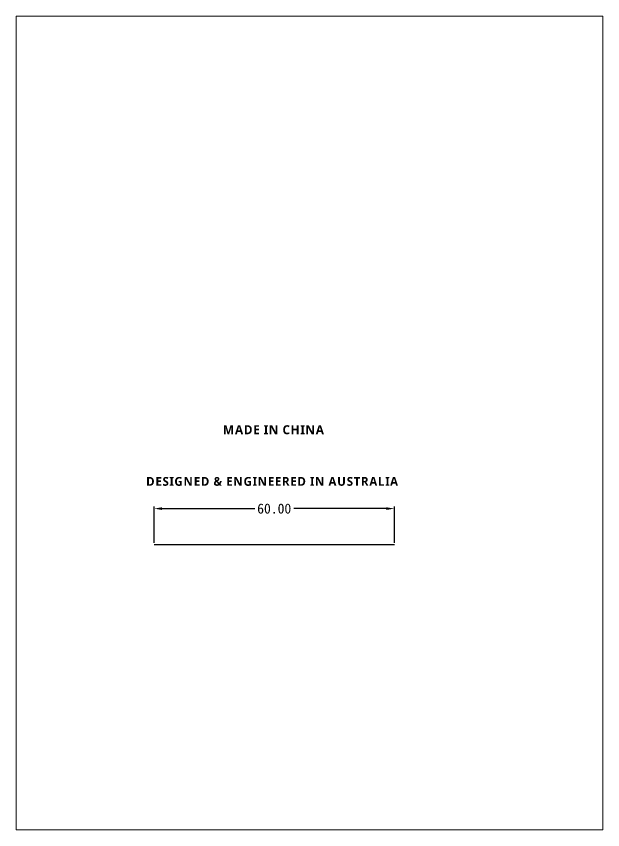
# Model space of a CAD drawing. Header units: millimetres. Extents: x -327 to 1133, y -238 to 614.
# Drawn here: x 876.2 to 1022.7, y 357.1 to 560.2 of the extents above; entities that cross this region are included whole.
import ezdxf

# ---------------------------------------------------------------- set-up
doc = ezdxf.new("R2010")
doc.units = ezdxf.units.MM
doc.layers.add('dim', color=82, linetype='Continuous', lineweight=9)
doc.dimstyles.get("Standard").update_dxf_attribs({"dimtxt": 0.18, "dimasz": 0.18, "dimexe": 0.18, "dimexo": 0.0625, "dimgap": 0.09, "dimtad": 0, "dimtih": 1, "dimtoh": 1, "dimzin": 0, "dimdsep": 46, "dimtxsty": 'Standard', "dimcen": 0.09, "dimadec": 0, "dimazin": 0, "dimtfac": 1, "dimtofl": 0, "dimtmove": 0, "dimatfit": 3, "dimfxl": 0, "dimtolj": 1, "dimtzin": 0, "dimarcsym": 0})
picture_1 = doc.add_image_def('image3.jpg', size_in_pixel=(2528, 3507))

# ---------------------------------------------------------------- blocks, each defined once
blk = doc.blocks.new('*D13')
at = {"layer": 'Defpoints', "color": 0, "lineweight": 18, "transparency": 16777216}
for p in [(970.62, 437.27), (910.62, 428.2), (970.62, 428.2)]:
    blk.add_point(p, dxfattribs=at)
at = {"layer": 'dim', "color": 0, "lineweight": -2, "transparency": 16777216}
for p, q in [((910.62, 428.7), (910.62, 437.77)), ((912.62, 437.27), (935.75, 437.27)), ((968.62, 437.27), (945.5, 437.27)), ((970.62, 428.7), (970.62, 437.77))]:
    blk.add_line(p, q, dxfattribs=at)
at = {"layer": 'dim', "color": 0, "lineweight": 18, "transparency": 16777216}
for points in [[(912.62, 437.61), (912.62, 436.94), (910.62, 437.27)], [(968.62, 437.61), (968.62, 436.94), (970.62, 437.27)]]:
    blk.add_solid(points, dxfattribs=at)
at = {"layer": 'dim', "color": 0, "lineweight": 18, "transparency": 16777216, "insert": (940.62, 437.27), "char_height": 2.5, "attachment_point": 5}
blk.add_mtext('\\A1;60.00', dxfattribs=at)

msp = doc.modelspace()

# ---------------------------------------------------------------- linework, layer by layer
at = {"color": 5, "lineweight": 30}
msp.add_line((970.621, 428.202), (910.621, 428.202), dxfattribs=at)

# ---------------------------------------------------------------- texts
at = {"color": 5, "lineweight": 18, "char_height": 2, "attachment_point": 1}
for s, width, insert in [('{\\fMicrosoft YaHei|b1|i0|c134|p34;\\H1.125x;\\T1.09;MADE IN CHINA\\fMicrosoft YaHei|b0|i0|c134|p34;\\H0.88888x;\\T1.4;    }', 29.54697, (927.812, 458.099)), ('{\\fMicrosoft YaHei|b1|i0|c134|p34;\\H1.1x;\\T1.1;DESIGNED & ENGINEERED IN AUSTRALIA\\fMicrosoft YaHei|b0|i0|c134|p34;\\T1.5; \\H0.90909x;\\T1.2;  \\T1.4; }', 97.40425, (908.628, 445.171))]:
    msp.add_mtext_dynamic_manual_height_columns(s, width=width, gutter_width=1, heights=[0], dxfattribs=dict(at, insert=insert))

# ---------------------------------------------------------------- dimensions: what is measured, and where the dimension line sits
at = {"layer": 'dim', "lineweight": 18}
dim = msp.add_linear_dim(base=(970.621, 437.274), p1=(910.621, 428.202), p2=(970.621, 428.202), dimstyle='Standard', override={"dimtxt": 2.5, "dimasz": 2, "dimexe": 0.49975, "dimexo": 0.49975, "dimgap": 0.49975}, dxfattribs=at)
dim.commit()
dim.dimension.update_dxf_attribs({"geometry": '*D13', "text_midpoint": (940.621, 437.274)})

# ---------------------------------------------------------------- pictures from other files: only their frames are drawn
at = {"lineweight": 18}
image = msp.add_image(picture_1, insert=(876.209, 357.078), size_in_units=(146.445, 203.158), dxfattribs=at)
image.dxf.flags = 7

doc.saveas('drawing.dxf')
